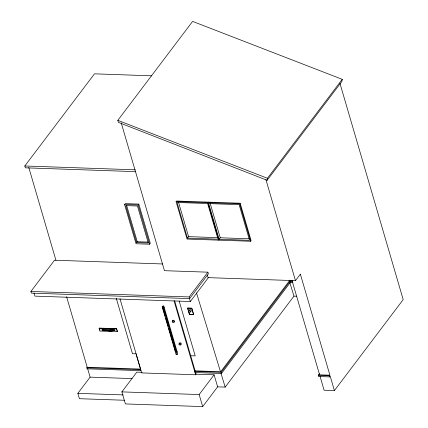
<?xml version="1.0" encoding="UTF-8"?>
<svg xmlns="http://www.w3.org/2000/svg" width="428" height="428" viewBox="0 0 428 428"><rect width="100%" height="100%" fill="white"/><g stroke="black" fill="none" stroke-linecap="round" stroke-linejoin="round"><path stroke-width="0.64" d="M267.136 180.284L267.441 178.262L342.24 79.324L192.611 21.4L117.812 120.338L118.438 122.392L267.136 180.284L341.935 81.352L342.24 79.324M135.788 171.649L25.343 167.819L24.808 165.989L94.481 73.835L151.774 75.82M121.194 122.756L164.454 270.678L207.88 272.181L208.366 273.84L189.641 298.605L31.383 293.121L30.896 291.463L54.527 260.213L162.683 263.964M124.575 204.514L125.243 203.632L138.822 204.103L150.292 243.329L149.623 244.211L136.045 243.746L124.575 204.514L138.153 204.985L138.822 204.103M136.58 242.601L125.757 205.606L137.463 206.007L148.286 243.008L136.58 242.601L137.249 241.718L126.613 205.354M176.074 201.609L176.518 201.021L240.156 203.225L251.108 240.675L250.664 241.264L187.025 239.059L176.074 201.609L239.712 203.819L240.156 203.225M99.114 328.388L99.339 328.094L116.662 328.693L117.443 331.368L117.224 331.663L99.901 331.063L99.114 328.388L116.443 328.988L116.662 328.693M102.153 330.255L102.378 329.961L115.02 330.4L114.795 330.694L102.153 330.255L101.896 329.367L114.538 329.801L114.795 330.694M208.34 202.123L207.896 202.712L218.842 240.161M195.452 371.959L196.099 374.19L195.655 374.778L141.647 372.906L140.994 370.675L87.05 368.808L86.782 367.818L87.232 367.229L140.48 369.075M187.464 238.123L177.037 202.46L207.634 203.519L218.066 239.182L187.464 238.123L188.582 236.647L178.524 202.257M124.735 400.266L79.41 398.698L77.848 393.348L90.105 377.132L87.687 368.856M162.169 306.881L162.838 305.999L163.774 306.031L177.722 353.726L177.053 354.614L176.117 354.582L162.169 306.881L163.105 306.913L163.774 306.031M164.181 307.416L163.737 308.005L176.641 352.142L177.085 351.549M219.125 239.263L208.698 203.6L239.129 204.654L249.556 240.317L219.125 239.263L220.238 237.786L210.18 203.396M189.641 298.605L189.155 296.946L207.88 272.181M196.099 374.19L214.102 374.81L217.622 386.848L202.685 406.6L125.393 403.92L121.873 391.882L136.81 372.13L142.091 372.317M34.026 293.175L34.887 296.128L190.337 301.515L208.169 277.933L207.334 275.076M174.678 300.916L195.12 370.841L194.676 371.429L221.169 372.344L290.173 281.073L289.708 281.057L289.933 280.763M202.685 406.6L199.164 394.562L214.102 374.81M195.002 372.547L221.495 373.467L290.505 282.196M208.083 277.633L295.47 280.661L300.37 274.177M217.622 386.848L225.176 387.11L293.961 296.133L289.879 282.731M320.117 376.57L324.108 390.218L334.407 390.577L330.239 376.308L329.79 376.897L318.555 376.512L318.229 375.388L319.475 373.74M329.79 376.897L329.464 375.779L329.908 375.19L300.349 274.102M334.407 390.577L403.192 299.6L339.976 83.423M293.961 296.133L296.615 296.219M24.808 165.989L135.253 169.82M188.277 236.636L217.847 237.663M220.238 237.786L249.347 238.797M137.249 241.718L148.302 242.104M292.591 280.859L289.462 280.747L220.682 371.723L195.12 370.841M292.613 281.464L289.954 281.373L290.28 282.491L292.939 282.582M30.896 291.463L189.155 296.946M110.103 329.346L114.094 329.485M108.782 331.069L112.115 331.181M136.088 353.838L132.477 353.71L116.266 298.263M190.706 355.732L195.205 355.887L179.177 301.071M318.673 374.8L329.908 375.19M318.229 375.388L329.464 375.779M86.782 367.818L140.726 369.685L140.994 370.675M90.105 377.132L132.097 378.587M121.873 391.882L199.164 394.562M77.848 393.348L123.173 394.921M117.812 120.338L267.441 178.262M289.103 280.18L289.494 281.458M196.489 292.886L220.495 371.718M221.025 373.457L225.176 387.11M136.248 354.448L140.726 369.685L119.984 298.83M265.916 179.605L295.47 280.661M291.939 280.212L319.609 374.832M239.712 203.819L250.664 241.264M221.169 372.344L221.495 373.467M189.476 298.562L190.337 301.515M174.03 300.825L195.655 374.778M138.153 204.985L149.623 244.211M163.105 306.913L177.053 354.614M162.758 307.834L164.068 312.312M164.443 313.59L165.005 315.511M165.754 318.068L167.059 322.546M167.434 323.825L167.995 325.74M168.744 328.303L170.055 332.775M170.43 334.059L171.361 337.253M171.735 338.532L173.046 343.01M173.42 344.289L174.357 347.488M174.731 348.767L175.662 351.966M116.443 328.988L117.224 331.663M99.339 328.094L99.965 330.234M28.762 167.364L55.929 260.261M66.586 296.706L87.312 367.577M189.411 310.113A1.07 0.77 37.1 0 1 190.321 309.535A1.07 0.77 37.1 0 1 191.343 310.541A1.07 0.77 37.1 0 1 190.61 311.29M172.677 321.08A1.07 0.77 37.1 0 1 173.356 320.219A1.07 0.77 37.1 0 1 174.549 321.144A1.07 0.77 37.1 0 1 173.875 322M179.493 343.845A1.07 0.77 37.1 0 1 179.835 342.775A1.07 0.77 37.1 0 1 181.167 343.449A1.07 0.77 37.1 0 1 180.825 344.513M191.792 308.187L187.576 308.042L189.476 314.532L193.691 314.676L191.792 308.187M191.717 308.288L187.678 308.149L189.497 314.371L193.542 314.516L191.717 308.288M172.329 321.899A1.07 0.77 37.1 0 0 174.014 322.354A1.07 0.77 37.1 0 0 173.158 320.85A1.07 0.77 37.1 0 0 172.329 321.899M179.048 344.433A1.07 0.77 37.1 0 0 180.734 344.888A1.07 0.77 37.1 0 0 179.878 343.384A1.07 0.77 37.1 0 0 179.048 344.433M188.86 311.456A1.07 0.77 37.1 0 0 190.546 311.959A1.07 0.77 37.1 0 0 189.738 310.444A1.07 0.77 37.1 0 0 188.86 311.456"/></g></svg>
